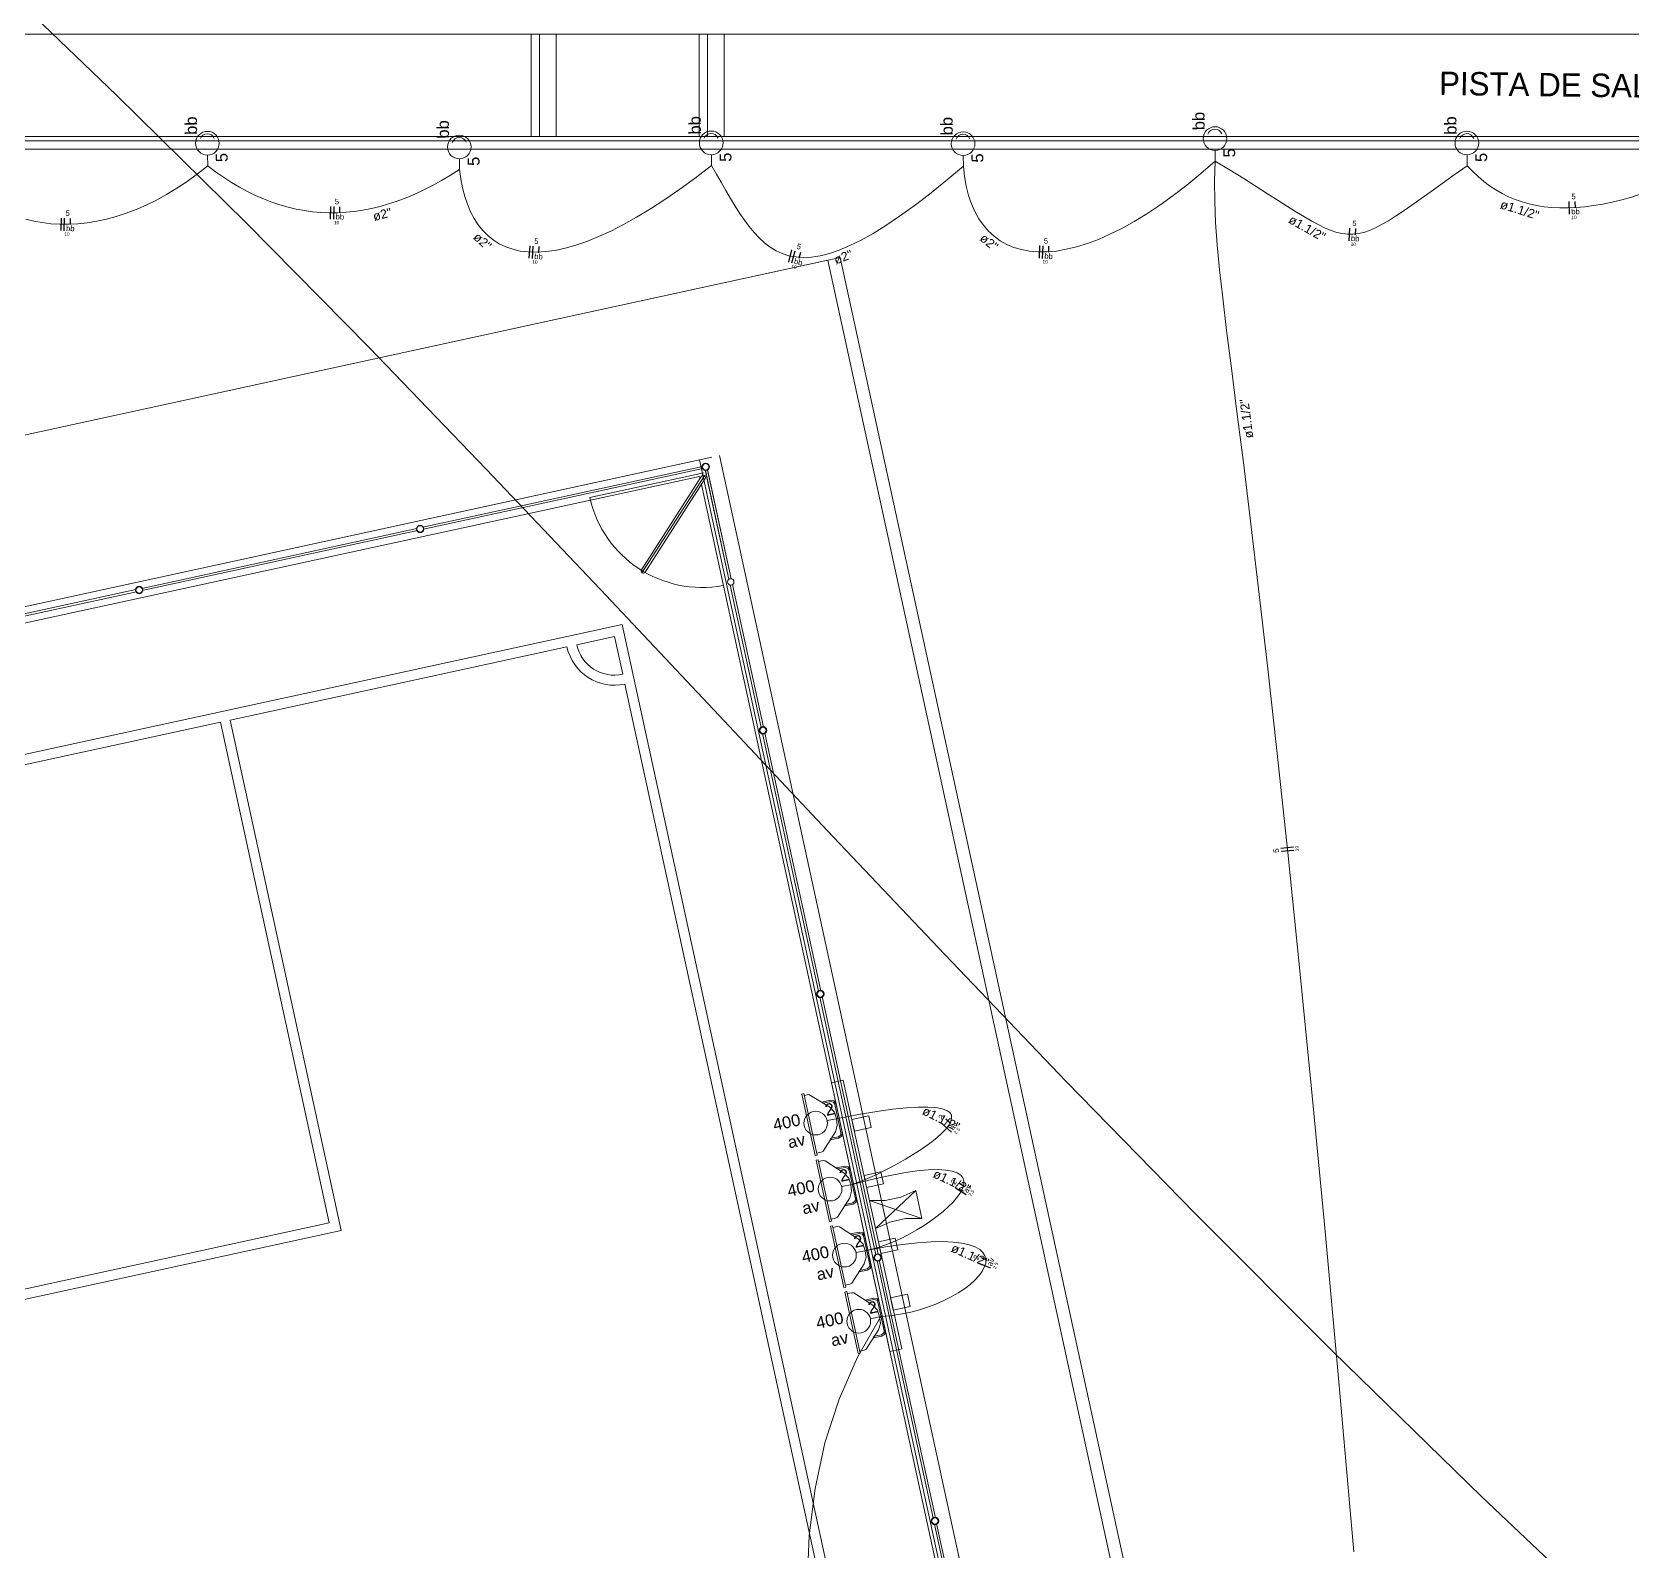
# Model space of a CAD drawing. Header units: millimetres. Extents: x -395 to 1008, y 9 to 692.
# Drawn here: x -107.43 to -88.37, y 91.06 to 109.14 of the extents above; entities that cross this region are included whole.
import ezdxf

# ---------------------------------------------------------------- set-up
doc = ezdxf.new("R2010")
doc.units = ezdxf.units.MM
doc.header["$LTSCALE"] = 0.1
doc.header["$MEASUREMENT"] = 0
for name, color, linetype, lineweight in [('.10 ultra fina', 240, 'Continuous', 5), ('.15', 150, 'Continuous', 15), ('.20', 130, 'Continuous', 5), ('.25', 70, 'Continuous', 5), ('.30', 50, 'Continuous', 5), ('.40 Interno parede', 27, 'Continuous', 5)]:
    doc.layers.add(name, color=color, linetype=linetype, lineweight=lineweight)
doc.styles.add('Arial', font='arial.ttf')
doc.styles.add('MicrosoftHimalaya', font='himalaya.ttf')

# ---------------------------------------------------------------- blocks, each defined once
blk = doc.blocks.new('eeetet')
at = {"layer": '.10 ultra fina', "color": 240, "lineweight": 5}
for p, q in [((620.863, 169.202), (580.864, 169.202)), ((591.714, 167.982), (591.714, 169.202)), ((591.814, 169.202), (591.814, 167.982)), ((592.014, 167.982), (592.014, 169.202)), ((593.714, 167.983), (593.714, 169.202)), ((593.814, 167.982), (593.814, 169.202)), ((594.014, 167.982), (594.014, 169.202)), ((620.863, 167.983), (580.864, 167.982)), ((620.863, 167.932), (580.864, 167.932)), ((620.863, 167.833), (580.864, 167.832)), ((561.944, 159.267), (595.25, 166.509)), ((595.396, 166.541), (562.09, 159.299)), ((595.25, 166.509), (599.928, 144.996)), ((606.539, 115.299), (595.396, 166.541)), ((566.423, 158.194), (593.72, 164.13)), ((566.57, 158.226), (593.867, 164.162)), ((593.72, 164.13), (604.013, 116.796)), ((593.958, 164.182), (604.25, 116.848)), ((566.798, 158.08), (593.721, 163.935)), ((593.756, 164.053), (590.426, 163.329)), ((593.761, 164.028), (590.431, 163.304)), ((593.77, 163.978), (592.412, 163.683)), ((593.745, 163.936), (593.028, 162.82)), ((593.78, 163.943), (593.035, 162.785)), ((593.788, 163.908), (593.071, 162.793)), ((593.721, 163.935), (593.727, 163.908)), ((594.071, 162.711), (593.789, 164.01)), ((593.789, 164.01), (594.071, 162.711)), ((593.79, 164.004), (594.071, 162.711)), ((594.096, 162.716), (593.814, 164.016)), ((593.814, 164.016), (594.096, 162.716)), ((593.815, 164.009), (594.096, 162.716)), ((593.742, 163.837), (603.526, 118.842)), ((590.355, 163.314), (587.079, 162.601)), ((590.36, 163.289), (587.084, 162.576)), ((587.008, 162.586), (583.678, 161.862)), ((587.014, 162.561), (583.684, 161.837)), ((594.087, 162.64), (594.456, 160.942)), ((594.112, 162.646), (594.481, 160.947)), ((568.368, 156.857), (592.8, 162.17)), ((592.8, 162.17), (602.361, 118.198)), ((592.258, 161.929), (592.708, 162.027)), ((592.708, 162.027), (592.806, 161.577)), ((588.132, 161.032), (592.141, 161.904)), ((592.831, 161.46), (597.45, 140.217)), ((589.454, 154.951), (588.132, 161.032)), ((584.645, 160.274), (588.014, 161.006)), ((588.014, 161.006), (589.311, 155.043)), ((594.471, 160.872), (595.139, 157.803)), ((594.496, 160.877), (595.163, 157.809)), ((595.154, 157.732), (595.821, 154.664)), ((595.179, 157.738), (595.846, 154.67)), ((589.311, 155.043), (581.907, 153.433)), ((583.719, 153.704), (589.454, 154.951)), ((595.837, 154.593), (596.504, 151.525)), ((595.861, 154.599), (596.529, 151.53)), ((596.519, 151.454), (597.186, 148.386)), ((596.544, 151.46), (597.211, 148.391))]:
    blk.add_line(p, q, dxfattribs=at)
for points in [[(596.128, 153.542), (595.988, 153.512), (595.292, 156.712), (595.432, 156.742), (596.128, 153.542)], [(595.12, 155.851), (594.961, 156.583), (594.938, 156.578), (595.097, 155.846), (595.12, 155.851)], [(595.115, 155.875), (595.169, 155.886), (595.191, 155.899), (595.338, 156.127), (595.361, 156.205), (595.352, 156.285), (595.327, 156.361), (595.273, 156.423), (595.02, 156.571), (594.966, 156.56)], [(595.279, 156.505), (595.178, 156.483), (595.197, 156.471), (595.283, 156.49), (595.317, 156.481), (595.33, 156.459), (595.405, 156.117), (595.402, 156.092), (595.374, 156.07), (595.289, 156.051), (595.276, 156.032), (595.377, 156.054), (595.413, 156.078), (595.42, 156.12), (595.346, 156.463), (595.322, 156.498), (595.279, 156.505)], [(595.766, 156.179), (595.564, 156.135), (595.534, 156.275), (595.736, 156.319), (595.766, 156.179)], [(595.291, 155.065), (595.132, 155.796), (595.109, 155.791), (595.268, 155.06), (595.291, 155.065)], [(595.286, 155.088), (595.34, 155.1), (595.362, 155.113), (595.509, 155.34), (595.532, 155.419), (595.523, 155.498), (595.498, 155.575), (595.444, 155.636), (595.216, 155.783), (595.191, 155.785), (595.137, 155.773)], [(595.45, 155.719), (595.349, 155.697), (595.368, 155.685), (595.454, 155.704), (595.488, 155.695), (595.501, 155.673), (595.576, 155.331), (595.573, 155.305), (595.545, 155.283), (595.46, 155.264), (595.447, 155.245), (595.549, 155.267), (595.584, 155.291), (595.591, 155.334), (595.517, 155.676), (595.493, 155.712), (595.45, 155.719)], [(595.912, 155.51), (595.71, 155.466), (595.679, 155.606), (595.881, 155.65), (595.912, 155.51)], [(596.296, 155.43), (596.118, 155.351), (595.931, 155.31), (595.743, 155.31), (596.369, 155.095)], [(595.743, 155.31), (595.816, 154.975)], [(596.296, 155.43), (595.816, 154.975), (595.987, 155.053), (596.174, 155.094), (596.369, 155.095), (596.296, 155.43)], [(595.462, 154.278), (595.303, 155.01), (595.28, 155.005), (595.439, 154.273), (595.462, 154.278)], [(595.457, 154.302), (595.511, 154.314), (595.533, 154.327), (595.68, 154.554), (595.703, 154.633), (595.694, 154.712), (595.669, 154.788), (595.615, 154.85), (595.388, 154.996), (595.362, 154.999), (595.308, 154.987)], [(595.621, 154.933), (595.52, 154.911), (595.539, 154.898), (595.625, 154.917), (595.659, 154.908), (595.672, 154.887), (595.747, 154.544), (595.744, 154.519), (595.716, 154.497), (595.631, 154.478), (595.618, 154.459), (595.719, 154.481), (595.755, 154.505), (595.762, 154.548), (595.688, 154.89), (595.664, 154.925), (595.621, 154.933)], [(596.083, 154.723), (595.881, 154.679), (595.85, 154.819), (596.052, 154.863), (596.083, 154.723)], [(595.633, 153.492), (595.474, 154.224), (595.451, 154.219), (595.61, 153.487), (595.633, 153.492)], [(595.628, 153.516), (595.682, 153.527), (595.704, 153.54), (595.851, 153.768), (595.874, 153.846), (595.865, 153.926), (595.84, 154.002), (595.786, 154.063), (595.558, 154.21), (595.533, 154.212), (595.479, 154.201)], [(596.23, 154.046), (596.028, 154.002), (595.996, 154.15), (596.198, 154.194), (596.23, 154.046)], [(595.792, 154.146), (595.691, 154.124), (595.71, 154.112), (595.796, 154.131), (595.83, 154.122), (595.843, 154.1), (595.918, 153.758), (595.915, 153.733), (595.887, 153.71), (595.802, 153.692), (595.789, 153.673), (595.89, 153.695), (595.926, 153.719), (595.933, 153.761), (595.859, 154.104), (595.835, 154.139), (595.792, 154.146)]]:
    blk.add_lwpolyline(points, dxfattribs=at)
for centre, radius in [((593.794, 164.048), 0.0446), ((593.794, 164.048), 0.0446), ((593.794, 164.048), 0.0446), ((593.794, 164.048), 0.0446), ((593.794, 164.048), 0.0382), ((593.794, 164.048), 0.0382), ((593.794, 164.048), 0.0382), ((593.794, 164.048), 0.0382), ((593.794, 164.048), 0.0382), ((590.393, 163.309), 0.0446), ((590.393, 163.309), 0.0382), ((587.046, 162.581), 0.0446), ((587.046, 162.581), 0.0382), ((594.092, 162.678), 0.0382), ((594.092, 162.678), 0.0382), ((594.476, 160.91), 0.0446), ((594.476, 160.91), 0.0382), ((595.159, 157.77), 0.0446), ((595.159, 157.77), 0.0382), ((595.842, 154.631), 0.0446), ((595.842, 154.631), 0.0382), ((596.524, 151.493), 0.0446), ((596.524, 151.493), 0.0382)]:
    blk.add_circle(centre, radius, dxfattribs=at)
for centre, radius, start, end in [((593.766, 163.922), 0.0255, 327.2675, 147.2675), ((593.749, 163.982), 1.37, 192.6341, 280.6812), ((593.049, 162.807), 0.0255, 147.2675, 327.2675), ((592.708, 162.027), 0.58, 192.2675, 282.2675), ((592.708, 162.027), 0.46, 192.2675, 282.2675)]:
    blk.add_arc(centre, radius, start, end, dxfattribs=at)
at = {"layer": '.10 ultra fina', "color": 240, "lineweight": 5, "insert": (605.549, 168.435), "char_height": 0.27857, "width": 4.09306, "attachment_point": 9, "rotation": 359.2671, "line_spacing_factor": 0.9, "style": 'MicrosoftHimalaya'}
blk.add_mtext('PISTA DE SALTO', dxfattribs=at)

msp = doc.modelspace()

# ---------------------------------------------------------------- linework, layer by layer
at = {"layer": '.15', "color": 150, "lineweight": 15}
for p, q in [((-105.339, 107.675), (-105.337, 107.547)), ((-99.339, 107.679), (-99.337, 107.551)), ((-96.339, 107.669), (-96.337, 107.541)), ((-93.339, 107.73), (-93.337, 107.602)), ((-90.339, 107.677), (-90.337, 107.548)), ((-102.339, 107.63), (-102.337, 107.502)), ((-97.958, 96.174), (-97.832, 96.201)), ((-97.787, 95.388), (-97.661, 95.415)), ((-97.616, 94.602), (-97.49, 94.629)), ((-97.445, 93.815), (-97.319, 93.842))]:
    msp.add_line(p, q, dxfattribs=at)
for centre in [(-105.341, 107.816), (-102.341, 107.771), (-99.341, 107.82), (-96.341, 107.81), (-93.341, 107.871), (-90.341, 107.818), (-98.096, 96.144), (-97.925, 95.358), (-97.754, 94.572), (-97.583, 93.785)]:
    msp.add_circle(centre, 0.141, dxfattribs=at)
for centre, start, end in [((-105.342, 107.841), 21.1604, 160.5306), ((-102.341, 107.796), 21.1657, 160.5359), ((-99.342, 107.845), 21.1593, 160.5295), ((-96.341, 107.835), 21.1604, 160.5306), ((-93.342, 107.896), 21.1593, 160.5295), ((-90.342, 107.842), 21.1593, 160.5295)]:
    msp.add_arc(centre, 0.0881, start, end, dxfattribs=at)
at = {"layer": '.20', "color": 130, "lineweight": 20}
for points in [[(-111.821, 113.395), (-109.87, 111.64), (-108.078, 109.977), (-106.422, 108.389), (-104.876, 106.862), (-103.416, 105.382), (-102.019, 103.933), (-100.659, 102.501), (-99.313, 101.07), (-97.956, 99.627), (-96.564, 98.155), (-95.113, 96.641), (-93.579, 95.07), (-91.936, 93.426), (-90.162, 91.695), (-88.231, 89.862)], [(-105.337, 107.547), (-105.46, 107.45), (-105.583, 107.36), (-105.705, 107.279), (-105.827, 107.205), (-105.949, 107.138), (-106.07, 107.079), (-106.19, 107.026), (-106.309, 106.981), (-106.426, 106.943), (-106.543, 106.911), (-106.658, 106.886), (-106.771, 106.868), (-106.883, 106.856), (-106.992, 106.85), (-107.099, 106.851), (-107.204, 106.857), (-107.307, 106.87), (-107.407, 106.888), (-107.504, 106.912)], [(-105.337, 107.547), (-105.243, 107.476), (-105.148, 107.41), (-105.053, 107.349), (-104.958, 107.293), (-104.863, 107.241), (-104.767, 107.195), (-104.671, 107.153), (-104.575, 107.115), (-104.478, 107.083), (-104.381, 107.055), (-104.284, 107.032), (-104.186, 107.013), (-104.088, 107), (-103.989, 106.991), (-103.89, 106.987), (-103.791, 106.988), (-103.691, 106.993), (-103.59, 107.004), (-103.489, 107.019), (-103.388, 107.039), (-103.285, 107.064), (-103.183, 107.093), (-103.079, 107.127), (-102.975, 107.166), (-102.871, 107.21), (-102.765, 107.259), (-102.659, 107.312), (-102.553, 107.371), (-102.445, 107.434), (-102.337, 107.502)], [(-99.337, 107.551), (-99.529, 107.404), (-99.714, 107.269), (-99.892, 107.146), (-100.064, 107.035), (-100.229, 106.935), (-100.387, 106.847), (-100.538, 106.769), (-100.683, 106.703), (-100.822, 106.647), (-100.954, 106.601), (-101.08, 106.566), (-101.2, 106.54), (-101.313, 106.525), (-101.42, 106.518), (-101.521, 106.521), (-101.616, 106.532), (-101.705, 106.553), (-101.788, 106.582), (-101.865, 106.619), (-101.936, 106.664), (-102.002, 106.716), (-102.061, 106.777), (-102.115, 106.844), (-102.163, 106.919), (-102.206, 107), (-102.243, 107.088), (-102.275, 107.183), (-102.301, 107.283), (-102.322, 107.39), (-102.337, 107.502)], [(-99.337, 107.551), (-99.279, 107.449), (-99.222, 107.35), (-99.166, 107.253), (-99.112, 107.158), (-99.057, 107.068), (-99.002, 106.981), (-98.946, 106.9), (-98.889, 106.823), (-98.831, 106.752), (-98.77, 106.687), (-98.706, 106.629), (-98.639, 106.579), (-98.569, 106.536), (-98.494, 106.502), (-98.415, 106.476), (-98.331, 106.461), (-98.241, 106.455), (-98.145, 106.46), (-98.042, 106.476), (-97.932, 106.503), (-97.815, 106.543), (-97.689, 106.596), (-97.555, 106.662), (-97.412, 106.742), (-97.26, 106.836), (-97.097, 106.945), (-96.924, 107.069), (-96.74, 107.21), (-96.545, 107.367), (-96.337, 107.541)], [(-93.337, 107.602), (-93.508, 107.454), (-93.675, 107.317), (-93.839, 107.192), (-93.998, 107.078), (-94.153, 106.975), (-94.303, 106.883), (-94.45, 106.802), (-94.592, 106.731), (-94.729, 106.671), (-94.861, 106.622), (-94.989, 106.582), (-95.112, 106.552), (-95.229, 106.532), (-95.341, 106.522), (-95.448, 106.521), (-95.55, 106.53), (-95.646, 106.548), (-95.736, 106.574), (-95.821, 106.61), (-95.9, 106.654), (-95.972, 106.707), (-96.039, 106.769), (-96.099, 106.838), (-96.153, 106.915), (-96.201, 107.001), (-96.242, 107.094), (-96.276, 107.195), (-96.303, 107.303), (-96.324, 107.418), (-96.337, 107.541)], [(-91.688, 91.037), (-91.867, 93.062), (-92.034, 94.897), (-92.192, 96.552), (-92.338, 98.039), (-92.475, 99.367), (-92.601, 100.548), (-92.716, 101.592), (-92.822, 102.51), (-92.918, 103.313), (-93.003, 104.011), (-93.079, 104.616), (-93.146, 105.137), (-93.202, 105.586), (-93.249, 105.973), (-93.287, 106.309), (-93.315, 106.606), (-93.334, 106.872), (-93.344, 107.12), (-93.345, 107.36), (-93.337, 107.602)], [(-90.337, 107.548), (-90.493, 107.438), (-90.636, 107.336), (-90.767, 107.242), (-90.887, 107.156), (-90.997, 107.078), (-91.098, 107.008), (-91.19, 106.946), (-91.276, 106.892), (-91.356, 106.846), (-91.43, 106.808), (-91.5, 106.777), (-91.567, 106.754), (-91.632, 106.739), (-91.695, 106.731), (-91.758, 106.731), (-91.822, 106.739), (-91.888, 106.754), (-91.956, 106.776), (-92.028, 106.805), (-92.104, 106.842), (-92.186, 106.886), (-92.275, 106.938), (-92.371, 106.996), (-92.476, 107.062), (-92.59, 107.134), (-92.714, 107.214), (-92.851, 107.301), (-92.999, 107.394), (-93.161, 107.495), (-93.337, 107.602)], [(-88.26, 107.213), (-88.379, 107.175), (-88.496, 107.143), (-88.61, 107.115), (-88.721, 107.091), (-88.829, 107.073), (-88.935, 107.059), (-89.038, 107.049), (-89.138, 107.045), (-89.235, 107.045), (-89.33, 107.05), (-89.422, 107.059), (-89.512, 107.074), (-89.599, 107.093), (-89.683, 107.117), (-89.765, 107.145), (-89.845, 107.179), (-89.922, 107.217), (-89.997, 107.26), (-90.07, 107.308), (-90.14, 107.361), (-90.208, 107.418), (-90.274, 107.481), (-90.337, 107.548)], [(-97.661, 95.415), (-97.597, 95.437), (-97.526, 95.464), (-97.45, 95.497), (-97.369, 95.534), (-97.285, 95.575), (-97.199, 95.619), (-97.112, 95.666), (-97.026, 95.715), (-96.942, 95.766), (-96.861, 95.818), (-96.784, 95.87), (-96.713, 95.923), (-96.649, 95.974), (-96.594, 96.025), (-96.547, 96.073), (-96.511, 96.12), (-96.487, 96.163), (-96.477, 96.203), (-96.48, 96.238), (-96.5, 96.27), (-96.536, 96.296), (-96.591, 96.316), (-96.664, 96.33), (-96.759, 96.336), (-96.876, 96.336), (-97.016, 96.327), (-97.18, 96.31), (-97.37, 96.284), (-97.587, 96.248), (-97.832, 96.201)], [(-97.49, 94.629), (-97.41, 94.646), (-97.327, 94.671), (-97.24, 94.701), (-97.152, 94.738), (-97.064, 94.779), (-96.976, 94.824), (-96.89, 94.874), (-96.806, 94.925), (-96.726, 94.98), (-96.65, 95.035), (-96.58, 95.092), (-96.517, 95.148), (-96.461, 95.204), (-96.414, 95.259), (-96.376, 95.312), (-96.349, 95.363), (-96.334, 95.41), (-96.331, 95.453), (-96.343, 95.492), (-96.369, 95.525), (-96.41, 95.552), (-96.469, 95.573), (-96.545, 95.586), (-96.64, 95.591), (-96.755, 95.588), (-96.89, 95.575), (-97.048, 95.552), (-97.228, 95.518), (-97.432, 95.472), (-97.661, 95.415)], [(-97.319, 93.842), (-97.204, 93.851), (-97.09, 93.867), (-96.978, 93.89), (-96.87, 93.918), (-96.765, 93.951), (-96.665, 93.989), (-96.57, 94.03), (-96.482, 94.075), (-96.4, 94.122), (-96.325, 94.172), (-96.258, 94.223), (-96.201, 94.274), (-96.152, 94.326), (-96.114, 94.377), (-96.088, 94.427), (-96.072, 94.476), (-96.07, 94.522), (-96.08, 94.565), (-96.104, 94.605), (-96.143, 94.64), (-96.197, 94.671), (-96.267, 94.696), (-96.354, 94.715), (-96.458, 94.728), (-96.581, 94.733), (-96.722, 94.731), (-96.883, 94.72), (-97.064, 94.699), (-97.266, 94.669), (-97.49, 94.629)], [(-98.196, 90.647), (-98.173, 91.232), (-98.104, 91.794), (-97.986, 92.335), (-97.818, 92.856), (-97.597, 93.358), (-97.319, 93.842)]]:
    msp.add_lwpolyline(points, dxfattribs=at)
at = {"layer": '.25', "color": 70, "lineweight": 25}
for p, q in [((-89.117, 106.97), (-89.121, 107.12)), ((-89.048, 107.047), (-89.05, 107.122)), ((-107.083, 106.775), (-107.078, 106.925)), ((-107.046, 106.774), (-107.041, 106.924)), ((-106.972, 106.846), (-106.97, 106.921)), ((-103.873, 106.912), (-103.87, 107.062)), ((-103.835, 106.911), (-103.833, 107.061)), ((-103.763, 106.985), (-103.762, 107.06)), ((-91.744, 106.655), (-91.735, 106.805)), ((-91.669, 106.726), (-91.664, 106.801)), ((-101.508, 106.445), (-101.497, 106.594)), ((-101.471, 106.442), (-101.46, 106.591)), ((-101.394, 106.512), (-101.389, 106.586)), ((-98.415, 106.399), (-98.379, 106.545)), ((-98.379, 106.39), (-98.342, 106.536)), ((-95.432, 106.446), (-95.427, 106.596)), ((-95.395, 106.444), (-95.389, 106.594)), ((-95.321, 106.517), (-95.318, 106.591)), ((-98.292, 106.446), (-98.274, 106.518)), ((-92.406, 99.431), (-92.555, 99.415)), ((-92.402, 99.393), (-92.551, 99.378)), ((-96.478, 96.038), (-96.592, 96.137)), ((-96.488, 96.141), (-96.545, 96.19)), ((-96.303, 95.289), (-96.43, 95.368)), ((-96.329, 95.388), (-96.393, 95.428)), ((-96.053, 94.51), (-96.122, 94.539)), ((-96.011, 94.415), (-96.149, 94.474))]:
    msp.add_line(p, q, dxfattribs=at)

# ---------------------------------------------------------------- block references
at = {"layer": '.30'}
msp.add_blockref('eeetet', (-693.2, -60.087), dxfattribs=at)

# ---------------------------------------------------------------- texts
at = {"layer": '.40 Interno parede', "color": 27, "attachment_point": 8, "line_spacing_factor": 0.9, "style": 'Arial'}
for s, insert, char_height, width, rotation in [('bb', (-105.463, 108.026), 0.1412, 0.4338, 90.8487), ('bb', (-102.463, 107.981), 0.1412, 0.4338, 90.8487), ('bb', (-99.463, 108.03), 0.1412, 0.4338, 90.8487), ('bb', (-96.463, 108.02), 0.1412, 0.4338, 90.8487), ('bb', (-93.463, 108.081), 0.1412, 0.4338, 90.8487), ('bb', (-90.463, 108.027), 0.1412, 0.4338, 90.8487), ('5', (-105.098, 107.646), 0.141, 0.2169, 90.8487), ('5', (-99.098, 107.65), 0.141, 0.2169, 90.8487), ('5', (-96.098, 107.641), 0.141, 0.2169, 90.8487), ('5', (-93.098, 107.702), 0.141, 0.2169, 90.8487), ('5', (-90.098, 107.648), 0.141, 0.2169, 90.8487), ('5', (-102.098, 107.601), 0.141, 0.2169, 90.8487), ('5', (-103.799, 107.087), 0.0653, 0.10011, 359.0731), ('ø1.1/2"', (-89.728, 106.97), 0.1059, 0.92508, 342.5204), ('5', (-89.069, 107.148), 0.0653, 0.10011, 1.3077), ('5', (-107.006, 106.949), 0.0653, 0.10011, 358.1048), ('bb', (-103.764, 106.907), 0.0653, 0.20021, 359.0731), ('ø2"', (-103.244, 106.915), 0.1059, 0.44137, 14.8), ('ø1.1/2"', (-92.271, 106.756), 0.1059, 0.92508, 330.8378), ('bb', (-89.046, 106.969), 0.0653, 0.20021, 1.3077), ('10', (-89.064, 106.911), 0.0406, 0.12235, 1.3077), ('10', (-107.014, 106.712), 0.0406, 0.12235, 358.1048), ('bb', (-106.975, 106.768), 0.0653, 0.20021, 358.1048), ('10', (-103.803, 106.85), 0.0406, 0.12235, 359.0731), ('ø2"', (-102.102, 106.607), 0.1059, 0.44137, 317.8775), ('ø2"', (-96.066, 106.594), 0.1059, 0.44137, 320.6735), ('bb', (-91.673, 106.648), 0.0653, 0.20021, 356.7527), ('5', (-91.682, 106.828), 0.0653, 0.10011, 356.7527), ('5', (-101.425, 106.615), 0.0653, 0.10011, 355.8417), ('5', (-98.304, 106.553), 0.0653, 0.10011, 345.9982), ('ø2"', (-97.749, 106.409), 0.1059, 0.44137, 20.8733), ('5', (-95.355, 106.619), 0.0653, 0.10011, 357.8642), ('10', (-91.695, 106.592), 0.0406, 0.12235, 356.7527), ('10', (-101.442, 106.38), 0.0406, 0.12235, 355.8417), ('bb', (-101.4, 106.433), 0.0653, 0.20021, 355.8417), ('10', (-98.36, 106.324), 0.0406, 0.12235, 345.9982), ('bb', (-98.311, 106.37), 0.0653, 0.20021, 345.9982), ('10', (-95.364, 106.383), 0.0406, 0.12235, 357.8642), ('bb', (-95.324, 106.438), 0.0653, 0.20021, 357.8642), ('ø1.1/2"', (-92.911, 104.542), 0.1059, 0.92508, 97.1684), ('5', (-92.579, 99.394), 0.0653, 0.10011, 95.9595), ('10', (-92.344, 99.418), 0.0406, 0.12235, 95.9595), ('400', (-98.427, 96.084), 0.1412, 0.6507, 12.2675), ('2', (-97.915, 96.241), 0.141, 0.2169, 12.2675), ('ø1.1/2"', (-96.628, 96.147), 0.1059, 0.92508, 333.3359), ('2', (-96.577, 96.193), 0.0653, 0.10011, 49.166), ('av', (-96.429, 96.09), 0.0653, 0.19011, 49.166), ('2.5', (-96.398, 96.038), 0.0406, 0.15292, 49.166), ('av', (-98.31, 95.863), 0.1412, 0.4119, 12.2675), ('2', (-97.745, 95.455), 0.141, 0.2169, 12.2675), ('ø1.1/2"', (-96.497, 95.401), 0.1059, 0.92508, 334.6709), ('2', (-96.425, 95.426), 0.0653, 0.10011, 58.1442), ('400', (-98.256, 95.298), 0.1412, 0.6507, 12.2675), ('av', (-96.262, 95.347), 0.0653, 0.19011, 58.1442), ('2.5', (-96.224, 95.301), 0.0406, 0.15292, 58.1442), ('av', (-98.139, 95.077), 0.1412, 0.4119, 12.2675), ('2', (-97.574, 94.669), 0.141, 0.2169, 12.2675), ('400', (-98.085, 94.512), 0.1412, 0.6507, 12.2675), ('ø1.1/2"', (-96.28, 94.52), 0.1059, 0.92508, 335.9142), ('2', (-96.153, 94.532), 0.0653, 0.10011, 66.9964), ('av', (-95.981, 94.479), 0.0653, 0.19011, 66.9964), ('av', (-97.968, 94.29), 0.1412, 0.4119, 12.2675), ('2.5', (-95.935, 94.44), 0.0406, 0.15292, 66.9964), ('2', (-97.403, 93.882), 0.141, 0.2169, 12.2675), ('400', (-97.914, 93.725), 0.1412, 0.6507, 12.2675), ('av', (-97.797, 93.504), 0.1412, 0.4119, 12.2675)]:
    msp.add_mtext(s, dxfattribs=dict(at, insert=insert, char_height=char_height, width=width, rotation=rotation))

doc.saveas('drawing.dxf')
